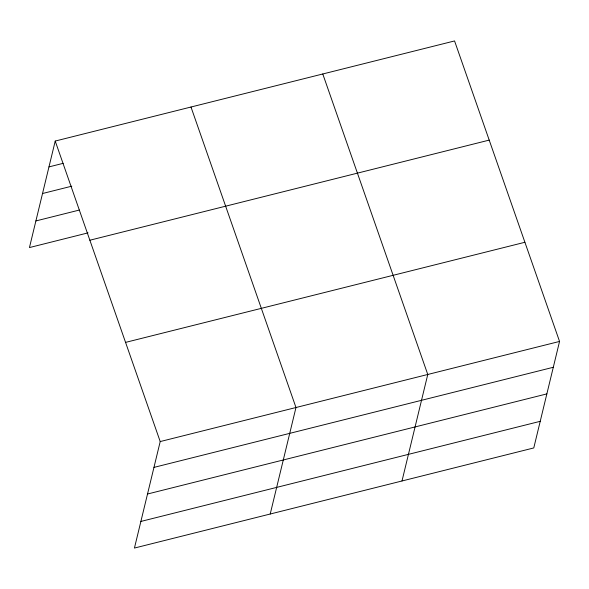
<?xml version="1.0" encoding="UTF-8"?>
<svg xmlns="http://www.w3.org/2000/svg" width="589" height="589" viewBox="0 0 589 589"><rect width="100%" height="100%" fill="white"/><g stroke="black" fill="none" stroke-linecap="round" stroke-linejoin="round"><path stroke-width="0.88" d="M55.219 141.058L160.208 441.559L134.439 548.057L533.781 447.942L559.55 341.436L454.561 40.943L55.219 141.058L29.45 247.564L88.019 232.876M270.218 514.02L295.98 407.514L190.991 107.021M402 480.977L427.769 374.479L322.779 73.978M48.961 166.901L63.163 163.337M42.526 193.516L71.806 186.176M35.892 220.941L79.375 210.045M89.859 240.224L489.209 140.108M125.56 342.393L524.902 242.278M160.208 441.559L559.55 341.436M153.957 467.394L553.299 367.278M147.515 494.016L546.857 393.894M140.881 521.442L540.223 421.319"/></g></svg>
